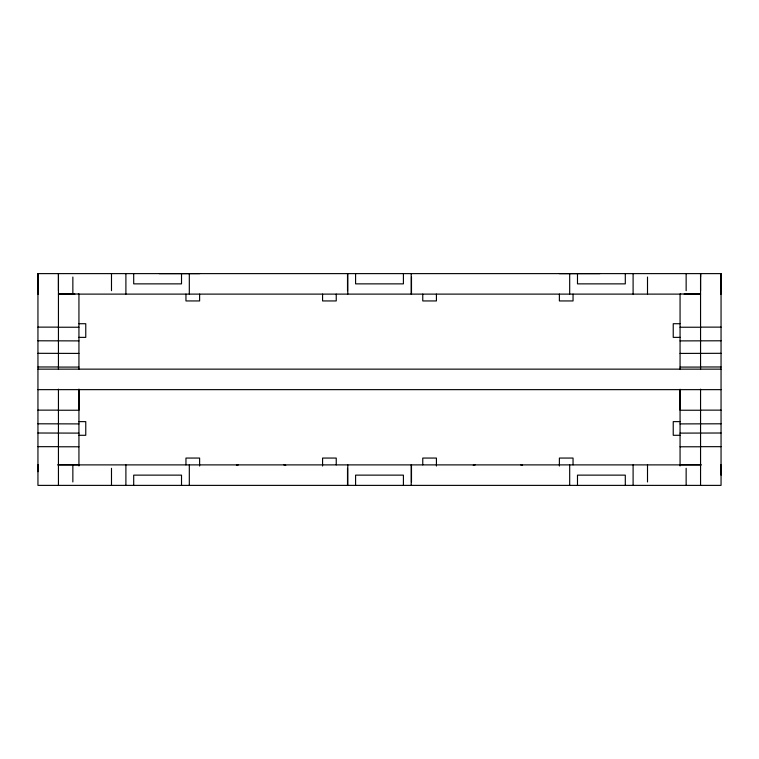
<?xml version="1.0" encoding="UTF-8"?>
<svg xmlns="http://www.w3.org/2000/svg" width="759" height="759" viewBox="0 0 759 759"><rect width="100%" height="100%" fill="white"/><g stroke="black" fill="none" stroke-linecap="round" stroke-linejoin="round"><path stroke-width="1.14" d="M37.95 471.719L37.95 464.887L38.443 464.887M37.95 273.619L37.95 485.381L721.05 485.381L721.05 273.619L37.95 273.619L37.95 294.113L38.443 294.113M58.443 290.697L58.443 273.619L58.443 369.405M78.936 389.747L78.936 410.239L58.443 410.239M680.064 389.747L680.064 410.239L700.557 410.239M700.557 277.035L700.557 273.619L700.557 369.405M700.557 290.697L700.557 273.619M721.05 475.134L721.05 464.887L720.557 464.887M721.05 273.619L721.05 294.113L720.557 294.113M159.2 273.619L199.617 273.619M559.383 273.619L599.8 273.619M58.443 294.008L78.936 294.008L78.936 369.415M700.557 294.008L680.064 294.008L680.064 369.415M58.443 294.113L74.875 294.113M78.329 294.113L680.671 294.113M684.125 294.113L700.557 294.113M78.936 323.714L85.767 323.714L85.767 337.375L78.765 337.375M680.064 323.714L673.233 323.714L673.233 337.375L680.235 337.375M37.95 327.129L58.443 327.129M700.557 327.129L721.05 327.129M58.443 327.233L78.936 327.233M680.064 327.233L700.557 327.233M37.95 340.791L78.936 340.895M721.05 340.791L680.064 340.895M37.95 353.314L78.936 353.419M680.064 353.419L721.05 353.314M37.95 366.976L58.443 366.976M700.557 366.976L721.05 366.976M58.443 367.081L78.936 367.081M680.064 367.081L700.557 367.081M37.95 369.149L721.05 369.149M37.95 389.642L721.05 389.642M37.95 410.135L58.443 410.135M700.557 410.135L721.05 410.135M78.765 421.624L85.767 421.624L85.767 435.286L78.936 435.286M680.235 421.624L673.233 421.624L673.233 435.286L680.064 435.286M37.95 423.797L78.936 423.901M721.05 423.797L680.064 423.901M37.95 433.009L78.936 433.114M680.064 433.114L721.05 433.009M37.95 446.671L58.443 446.671M700.557 446.671L721.05 446.671M58.443 446.776L78.936 446.776M680.064 446.776L700.557 446.776M58.443 464.783L78.936 464.783M680.064 464.783L700.557 464.783M57.58 464.887L701.42 464.887M700.557 389.139L700.557 485.381M686.145 273.619L686.145 290.697M686.145 468.303L686.145 485.381M680.064 389.244L680.064 465.95M647.503 277.035L647.503 294.113M647.503 464.887L647.503 481.965M633.101 273.619L633.101 294.113M633.101 464.887L633.101 485.381M625.302 273.619L625.302 283.866L577.485 283.866L577.485 273.619M625.302 485.381L625.302 475.134L577.485 475.134L577.485 485.381M573.045 294.113L573.045 300.943L559.383 300.943L559.383 294.113M573.045 464.887L573.045 458.057L559.383 458.057L559.383 466.026M569.686 273.619L569.686 294.113M569.686 464.887L569.686 485.381M436.425 294.113L436.425 300.943L422.763 300.943L422.763 294.113M436.425 466.026L436.425 458.057L422.763 458.057L422.763 464.887M411.492 277.035L411.492 294.113M411.492 464.887L411.492 481.965M411.207 273.619L411.207 294.113M411.207 464.887L411.207 485.381M403.409 273.619L403.409 283.866L355.591 283.866L355.591 273.619M403.409 485.381L403.409 475.134L355.591 475.134L355.591 485.381M347.793 273.619L347.793 294.113M347.793 464.887L347.793 485.381M347.508 273.619L347.508 290.697M347.508 468.303L347.508 485.381M336.237 294.113L336.237 300.943L322.575 300.943L322.575 294.113M336.237 464.887L336.237 458.057L322.575 458.057L322.575 466.026M199.617 294.113L199.617 300.943L185.955 300.943L185.955 294.113M199.617 466.026L199.617 458.057L185.955 458.057L185.955 464.887M189.314 273.619L189.314 294.113M189.314 464.887L189.314 485.381M181.515 273.619L181.515 283.866L133.698 283.866L133.698 273.619M181.515 485.381L181.515 475.134L133.698 475.134L133.698 485.381M125.899 273.619L125.899 294.113M125.899 464.887L125.899 485.381M111.488 273.619L111.488 290.697M111.488 468.303L111.488 485.381M78.936 389.082L78.936 465.95M72.855 277.035L72.855 294.113M72.855 464.887L72.855 481.965M58.443 389.139L58.443 485.381M520.674 464.887A5.123 5.123 0 0 1 522.562 465.248M473.246 465.248A5.123 5.123 0 0 1 475.134 464.887M283.866 464.887A5.123 5.123 0 0 1 285.754 465.248M236.438 465.248A5.123 5.123 0 0 1 238.326 464.887"/></g></svg>
